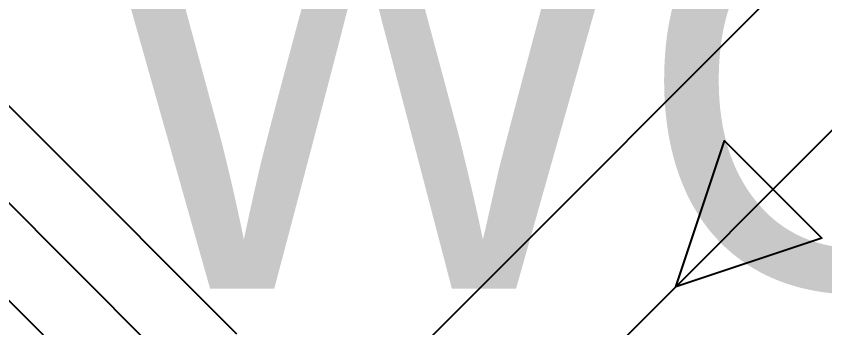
# Model space of a CAD drawing. Header units: millimetres. Extents: x -1292 to 2253, y 326 to 453.
# Drawn here: x 2097.7183 to 2098.0122, y 348.0625 to 348.1755 of the extents above; entities that cross this region are included whole.
import ezdxf

# ---------------------------------------------------------------- set-up
doc = ezdxf.new("R2010")
doc.units = ezdxf.units.MM
doc.header["$LTSCALE"] = 0.5
doc.linetypes.add('HIDDENX2', pattern=[0.75, 0.5, -0.25])
for name, color, linetype in [('-HIDRO', 8, 'Continuous'), ('Eixo', 4, 'HIDDENX2'), ('Esgoto', 5, 'ByLayer')]:
    doc.layers.add(name, color=color, linetype=linetype)
doc.styles.add('CARIMBO_DADOS', font='arial.ttf', dxfattribs={"height": 0.1})

msp = doc.modelspace()

# ---------------------------------------------------------------- linework, layer by layer
at = {"layer": '-HIDRO', "ltscale": 0.05}
msp.add_arc((2097.19874, 348.52263), 0.60143, 270, 356.05013, dxfattribs=at)
at = {"layer": 'Eixo'}
for p, q in [((2097.78088, 348.04252), (2097.29018, 348.53323)), ((2098.05079, 348.17005), (2097.90071, 348.01997))]:
    msp.add_line(p, q, dxfattribs=at)
at = {"layer": 'Esgoto', "color": 3}
for points in [[(2097.79856, 348.0602, 0), (2097.30786, 348.55091, 0)], [(2097.76321, 348.02485, 0), (2097.2725, 348.51555, 0)], [(2098.01544, 348.2054, 0), (2097.86535, 348.05532, 0)], [(2097.99343, 348.11269, 0), (2097.99343, 348.11269, 0), (2098.01111, 348.09501, 0), (2097.95807, 348.07733, 0), (2097.97575, 348.13036, 0), (2097.99343, 348.11269, 0)]]:
    msp.add_polyline3d(points, dxfattribs=at)

# ---------------------------------------------------------------- texts
at = {"layer": '-HIDRO', "insert": (2098.01896, 348.15059), "char_height": 0.15, "attachment_point": 5, "style": 'CARIMBO_DADOS'}
msp.add_mtext('WC S', dxfattribs=at)

doc.saveas('drawing.dxf')
